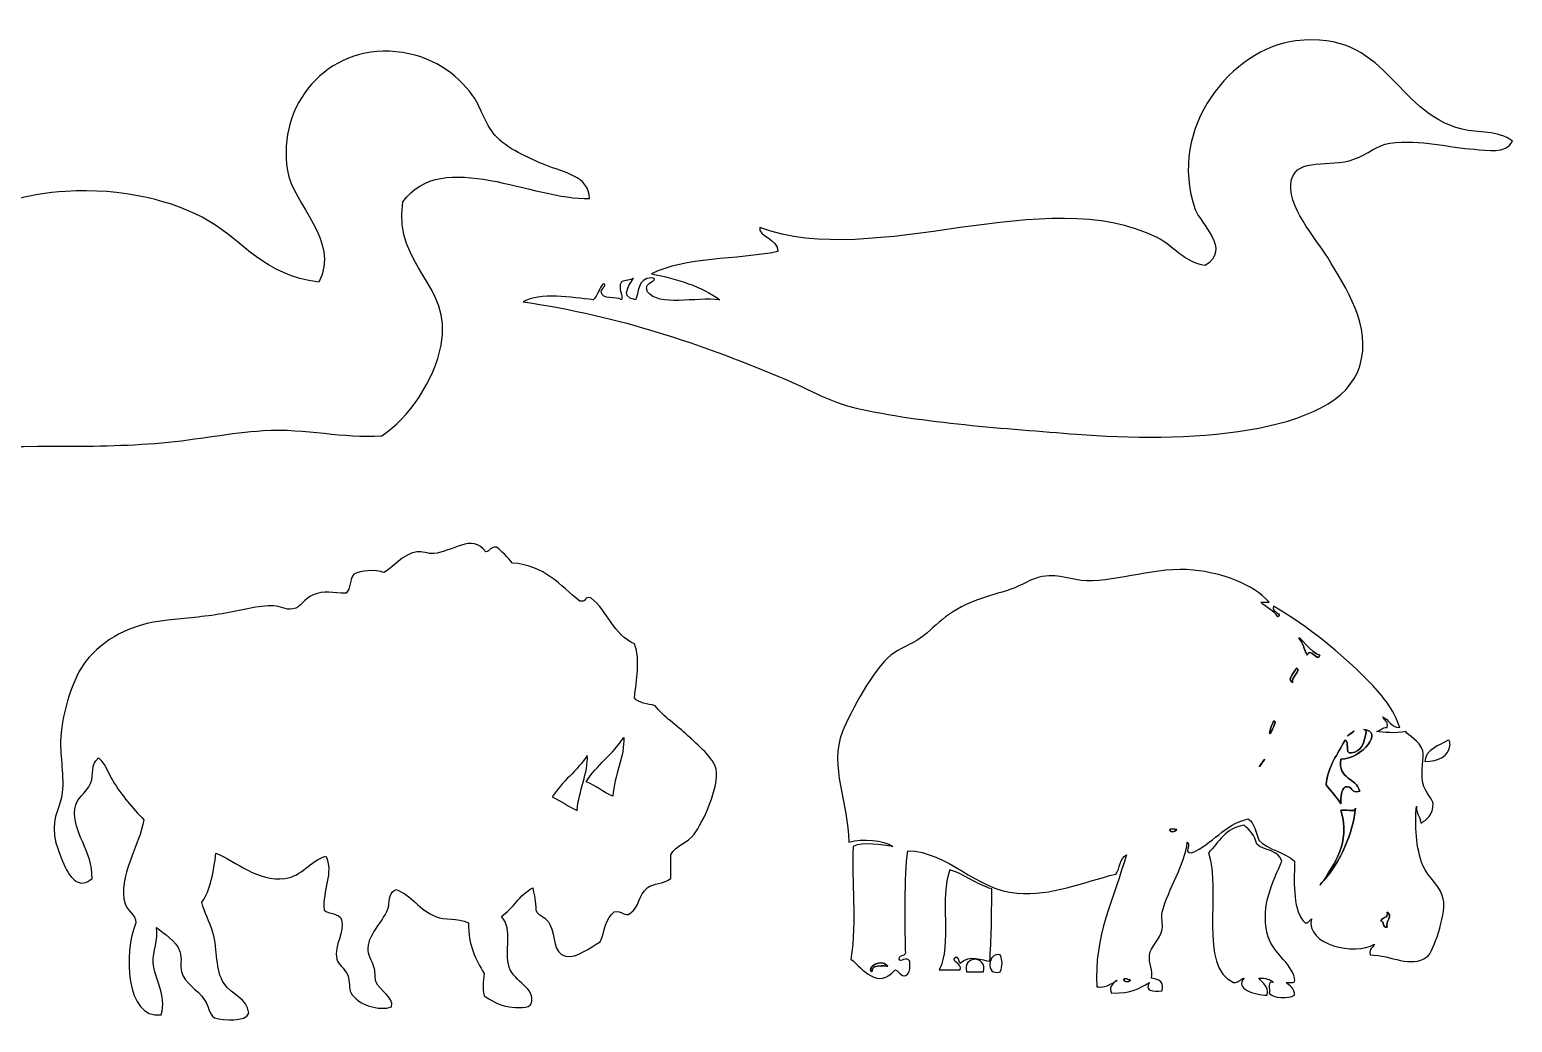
# Model space of a CAD drawing. Header units: centimetres. Extents: x -66 to 65, y -66 to 66.
# Drawn here: x 49.8 to 64.46, y -7.26 to 2.55 of the extents above; entities that cross this region are included whole.
import ezdxf

# ---------------------------------------------------------------- set-up
doc = ezdxf.new("R2010")
doc.units = ezdxf.units.CM
doc.header["$MEASUREMENT"] = 0
doc.layers.add('Layer 1', color=7, linetype='Continuous')

msp = doc.modelspace()

# ---------------------------------------------------------------- linework, layer by layer
at = {"layer": 'Layer 1'}
for points, knots in [([(55.76997, 0.09876), (55.76497, 0.05928), (55.60834, -0.08819), (55.78981, -0.11952), (55.78981, -0.11952), (55.82706, -0.0633), (55.80436, 0.09895), (55.94856, 0.09876), (55.94856, 0.09876), (56.05384, 0.07466), (55.85312, 0.06167), (55.90887, -0.04015), (55.90887, -0.04015), (56.02243, -0.1912), (56.38816, -0.09002), (56.62325, -0.11953), (56.62325, -0.11953), (56.44579, 0.01387), (56.20561, 0.0846), (55.94856, 0.13844), (55.94856, 0.13844), (56.27532, 0.30116), (56.78922, 0.27674), (57.19872, 0.35672), (57.19872, 0.35672), (57.19898, 0.48301), (56.99756, 0.51222), (57.02013, 0.59485), (57.02013, 0.59485), (58.1672, 0.16951), (59.84839, 1.04991), (60.94919, 0.49563), (60.94919, 0.49563), (61.11201, 0.41364), (61.21189, 0.25248), (61.42544, 0.21782), (61.42544, 0.21782), (61.68513, 0.38395), (61.37737, 0.62896), (61.32622, 0.77345), (61.32622, 0.77345), (61.03833, 1.58715), (61.69865, 2.36484), (62.31841, 2.44033), (62.31841, 2.44033), (63.22948, 2.55127), (63.28245, 1.73781), (63.96544, 1.5672), (63.96544, 1.5672), (64.12104, 1.52833), (64.31906, 1.55958), (64.46153, 1.44814), (64.46153, 1.44814), (64.40086, 1.31775), (64.21245, 1.3608), (64.0845, 1.36876), (64.0845, 1.36876), (63.84682, 1.38355), (63.55655, 1.46957), (63.25106, 1.42829), (63.25106, 1.42829), (63.11993, 1.41056), (63.04199, 1.32193), (62.89387, 1.26954), (62.89387, 1.26954), (62.65294, 1.18426), (62.33819, 1.29227), (62.27871, 1.0711), (62.27871, 1.0711), (62.21124, 0.82017), (62.52763, 0.47563), (62.6359, 0.29719), (62.6359, 0.29719), (62.8178, -0.00258), (63.07267, -0.37946), (62.9534, -0.77437), (62.9534, -0.77437), (62.7412, -1.47702), (61.16572, -1.53113), (60.15543, -1.44906), (60.15543, -1.44906), (59.45352, -1.39207), (58.62556, -1.33846), (57.97262, -1.19109), (57.97262, -1.19109), (57.71031, -1.13188), (57.45319, -0.9776), (57.19871, -0.87359), (57.19871, -0.87359), (56.41586, -0.55366), (55.66722, -0.28706), (54.67855, -0.13937), (54.67855, -0.13937), (54.85172, -0.04288), (55.15403, -0.09709), (55.37308, -0.11953), (55.37308, -0.11953), (55.41774, -0.07823), (55.42981, -0.00428), (55.4723, 0.03922), (55.4723, 0.03922), (55.51918, 0.03369), (55.44957, -0.01378), (55.45246, -0.04016), (55.45246, -0.04016), (55.45762, -0.1276), (55.59933, -0.07852), (55.6509, -0.11954), (55.6509, -0.11954), (55.67601, -0.08382), (55.61063, -0.01495), (55.6509, 0.05905), (55.6509, 0.05905), (55.68568, 0.07722), (55.74992, 0.0659), (55.76997, 0.09876)], [0, 0, 0, 0, 0.03333333, 0.03333333, 0.03333333, 0.03333333, 0.06666667, 0.06666667, 0.06666667, 0.06666667, 0.1, 0.1, 0.1, 0.1, 0.13333333, 0.13333333, 0.13333333, 0.13333333, 0.16666667, 0.16666667, 0.16666667, 0.16666667, 0.2, 0.2, 0.2, 0.2, 0.23333333, 0.23333333, 0.23333333, 0.23333333, 0.26666667, 0.26666667, 0.26666667, 0.26666667, 0.3, 0.3, 0.3, 0.3, 0.33333333, 0.33333333, 0.33333333, 0.33333333, 0.36666667, 0.36666667, 0.36666667, 0.36666667, 0.4, 0.4, 0.4, 0.4, 0.43333333, 0.43333333, 0.43333333, 0.43333333, 0.46666667, 0.46666667, 0.46666667, 0.46666667, 0.5, 0.5, 0.5, 0.5, 0.53333333, 0.53333333, 0.53333333, 0.53333333, 0.56666667, 0.56666667, 0.56666667, 0.56666667, 0.6, 0.6, 0.6, 0.6, 0.63333333, 0.63333333, 0.63333333, 0.63333333, 0.66666667, 0.66666667, 0.66666667, 0.66666667, 0.7, 0.7, 0.7, 0.7, 0.73333333, 0.73333333, 0.73333333, 0.73333333, 0.76666667, 0.76666667, 0.76666667, 0.76666667, 0.8, 0.8, 0.8, 0.8, 0.83333333, 0.83333333, 0.83333333, 0.83333333, 0.86666667, 0.86666667, 0.86666667, 0.86666667, 0.9, 0.9, 0.9, 0.9, 0.93333333, 0.93333333, 0.93333333, 0.93333333, 1, 1, 1, 1]), ([(55.33569, 0.88322), (54.78348, 0.85856), (53.88392, 1.39281), (53.48853, 0.84869), (53.48853, 0.84869), (53.3995, 0.19546), (53.98576, 0.03877), (53.86831, -0.56694), (53.86831, -0.56694), (53.80029, -0.91778), (53.55139, -1.28851), (53.28133, -1.46462), (53.28133, -1.46462), (52.89051, -1.49269), (52.54521, -1.38633), (52.10745, -1.41284), (52.10745, -1.41284), (51.79254, -1.43192), (51.45586, -1.5029), (51.10616, -1.53365), (51.10616, -1.53365), (50.74992, -1.56503), (50.38776, -1.5682), (50.01859, -1.5682), (50.01859, -1.5682), (49.28395, -1.5682), (48.52316, -1.59117), (48.01604, -1.32653), (48.01604, -1.32653), (47.48362, -1.04866), (47.15263, -0.48486), (46.82486, -0.03176), (46.82486, -0.03176), (47.15228, 0.01385), (47.45542, -0.26814), (47.79162, -0.16985), (47.79162, -0.16985), (47.97807, -0.11532), (48.13087, 0.06269), (48.30949, 0.19266), (48.30949, 0.19266), (48.78376, 0.53765), (49.40918, 0.90579), (50.15665, 0.95225), (50.15665, 0.95225), (50.70899, 0.98657), (51.22649, 0.86301), (51.57225, 0.65877), (51.57225, 0.65877), (51.92452, 0.45068), (52.11589, 0.12423), (52.65982, 0.05457), (52.65982, 0.05457), (52.86985, 0.46679), (52.40484, 0.8198), (52.34909, 1.15939), (52.34909, 1.15939), (52.24244, 1.80894), (52.74239, 2.40018), (53.41941, 2.33329), (53.41941, 2.33329), (53.78446, 2.29723), (54.01618, 2.1171), (54.179, 1.9017), (54.179, 1.9017), (54.26136, 1.79269), (54.29476, 1.62854), (54.40339, 1.50464), (54.40339, 1.50464), (54.51647, 1.37568), (54.72626, 1.28424), (54.90403, 1.21114), (54.90403, 1.21114), (55.07219, 1.14206), (55.33386, 1.10396), (55.33569, 0.88322)], [0, 0, 0, 0, 0.05, 0.05, 0.05, 0.05, 0.1, 0.1, 0.1, 0.1, 0.15, 0.15, 0.15, 0.15, 0.2, 0.2, 0.2, 0.2, 0.25, 0.25, 0.25, 0.25, 0.3, 0.3, 0.3, 0.3, 0.35, 0.35, 0.35, 0.35, 0.4, 0.4, 0.4, 0.4, 0.45, 0.45, 0.45, 0.45, 0.5, 0.5, 0.5, 0.5, 0.55, 0.55, 0.55, 0.55, 0.6, 0.6, 0.6, 0.6, 0.65, 0.65, 0.65, 0.65, 0.7, 0.7, 0.7, 0.7, 0.75, 0.75, 0.75, 0.75, 0.8, 0.8, 0.8, 0.8, 0.85, 0.85, 0.85, 0.85, 0.9, 0.9, 0.9, 0.9, 1, 1, 1, 1]), ([(55.34818, -3.06719), (55.51717, -3.19416), (55.57334, -3.43525), (55.78236, -3.52177), (55.78236, -3.52177), (55.84065, -3.68848), (55.79662, -3.87554), (55.78236, -4.05461), (55.78236, -4.05461), (55.819, -4.11165), (55.91124, -4.11242), (55.98395, -4.13301), (55.98395, -4.13301), (56.06999, -4.24075), (56.19411, -4.32452), (56.30957, -4.43077), (56.30957, -4.43077), (56.3986, -4.51274), (56.56841, -4.65646), (56.58873, -4.75991), (56.58873, -4.75991), (56.62233, -4.93136), (56.4535, -5.29709), (56.37164, -5.40248), (56.37164, -5.40248), (56.30565, -5.48754), (56.18937, -5.51681), (56.1391, -5.60629), (56.1391, -5.60629), (56.1391, -5.68458), (56.1391, -5.76298), (56.1391, -5.8414), (56.1391, -5.8414), (56.05718, -5.90048), (55.97673, -5.88143), (55.90635, -5.93543), (55.90635, -5.93543), (55.82171, -6.00039), (55.83094, -6.12561), (55.73588, -6.18618), (55.73588, -6.18618), (55.68905, -6.22568), (55.65158, -6.15541), (55.58081, -6.17057), (55.58081, -6.17057), (55.49482, -6.22992), (55.48588, -6.36716), (55.44124, -6.46833), (55.44124, -6.46833), (55.3399, -6.52135), (55.21137, -6.6347), (55.10011, -6.60935), (55.10011, -6.60935), (54.96544, -6.57871), (55.00735, -6.41853), (54.94504, -6.29587), (54.94504, -6.29587), (54.90644, -6.22012), (54.84008, -6.22068), (54.80542, -6.15487), (54.80542, -6.15487), (54.8077, -6.06907), (54.78759, -6.00575), (54.77446, -5.93542), (54.77446, -5.93542), (54.64169, -5.99977), (54.58269, -6.13862), (54.46434, -6.21755), (54.46434, -6.21755), (54.58584, -6.35185), (54.48998, -6.55532), (54.54186, -6.71909), (54.54186, -6.71909), (54.58816, -6.86543), (54.81229, -6.92369), (54.75884, -7.07956), (54.75884, -7.07956), (54.74609, -7.12832), (54.61276, -7.12007), (54.54186, -7.11094), (54.54186, -7.11094), (54.44031, -7.0979), (54.34729, -7.03432), (54.29376, -7.00122), (54.29376, -7.00122), (54.27445, -6.91637), (54.28545, -6.87094), (54.29376, -6.7818), (54.29376, -6.7818), (54.21335, -6.6435), (54.13538, -6.50303), (54.13869, -6.28028), (54.13869, -6.28028), (54.02256, -6.22607), (53.91435, -6.25599), (53.81301, -6.21757), (53.81301, -6.21757), (53.66045, -6.15965), (53.57322, -6.00315), (53.4254, -5.95113), (53.4254, -5.95113), (53.35904, -5.96764), (53.35513, -6.04728), (53.34777, -6.12353), (53.34777, -6.12353), (53.30554, -6.2672), (53.15656, -6.37015), (53.14618, -6.53101), (53.14618, -6.53101), (53.1424, -6.59091), (53.18629, -6.65251), (53.2083, -6.73477), (53.2083, -6.73477), (53.21865, -6.77361), (53.21296, -6.83351), (53.2238, -6.86016), (53.2238, -6.86016), (53.26396, -6.95866), (53.3994, -7.00833), (53.37882, -7.11096), (53.37882, -7.11096), (53.25743, -7.15557), (53.04597, -7.0926), (52.97559, -6.96988), (52.97559, -6.96988), (52.95331, -6.93085), (52.97032, -6.86196), (52.94463, -6.79748), (52.94463, -6.79748), (52.91719, -6.72848), (52.84578, -6.68553), (52.83604, -6.64079), (52.83604, -6.64079), (52.8041, -6.49273), (52.92404, -6.37658), (52.88266, -6.24886), (52.88266, -6.24886), (52.86488, -6.17803), (52.75553, -6.19967), (52.71203, -6.15485), (52.71203, -6.15485), (52.69137, -5.96131), (52.81016, -5.7779), (52.72759, -5.6219), (52.72759, -5.6219), (52.56831, -5.6704), (52.49452, -5.81759), (52.32447, -5.84137), (52.32447, -5.84137), (52.05549, -5.87881), (51.84573, -5.67069), (51.64203, -5.59057), (51.64203, -5.59057), (51.61846, -5.77557), (51.58869, -5.95453), (51.50252, -6.07645), (51.50252, -6.07645), (51.52871, -6.17943), (51.57951, -6.26351), (51.61105, -6.37419), (51.61105, -6.37419), (51.6619, -6.55249), (51.63349, -6.74543), (51.71958, -6.87579), (51.71958, -6.87579), (51.8048, -7.00462), (51.94789, -7.01991), (51.96779, -7.17355), (51.96779, -7.17355), (51.93189, -7.2638), (51.72403, -7.24226), (51.62661, -7.22054), (51.62661, -7.22054), (51.57224, -7.17535), (51.56838, -7.1001), (51.53358, -7.04814), (51.53358, -7.04814), (51.45225, -6.92678), (51.34001, -6.88875), (51.30093, -6.76604), (51.30093, -6.76604), (51.28386, -6.71246), (51.31003, -6.63462), (51.28543, -6.56231), (51.28543, -6.56231), (51.24971, -6.4573), (51.12829, -6.38692), (51.05289, -6.32715), (51.05289, -6.32715), (51.07377, -6.44608), (51.01595, -6.5626), (51.02183, -6.67196), (51.02183, -6.67196), (51.03072, -6.83664), (51.16121, -6.99409), (51.09935, -7.18927), (51.09935, -7.18927), (50.74915, -7.23436), (50.72563, -6.56988), (50.85125, -6.28021), (50.85125, -6.28021), (50.84773, -6.19351), (50.76272, -6.1612), (50.74266, -6.09209), (50.74266, -6.09209), (50.66702, -5.83066), (50.89196, -5.50257), (50.92879, -5.26143), (50.92879, -5.26143), (50.81899, -5.14517), (50.71326, -5.02566), (50.61862, -4.86958), (50.61862, -4.86958), (50.57491, -4.79738), (50.54731, -4.70432), (50.47905, -4.65013), (50.47905, -4.65013), (50.39253, -4.72069), (50.4423, -4.80536), (50.40153, -4.90093), (50.40153, -4.90093), (50.36023, -4.99782), (50.25979, -5.04566), (50.24651, -5.1517), (50.24651, -5.1517), (50.21741, -5.38355), (50.42553, -5.57125), (50.41698, -5.84134), (50.41698, -5.84134), (50.30546, -5.94556), (50.20711, -5.86023), (50.13792, -5.70024), (50.13792, -5.70024), (50.1068, -5.62833), (50.05468, -5.5027), (50.04489, -5.41814), (50.04489, -5.41814), (50.02142, -5.21767), (50.11201, -5.12035), (50.12241, -4.99499), (50.12241, -4.99499), (50.13987, -4.78388), (50.0946, -4.60941), (50.10691, -4.44638), (50.10691, -4.44638), (50.12593, -4.19357), (50.2282, -3.84937), (50.35501, -3.69409), (50.35501, -3.69409), (50.53593, -3.47263), (50.7843, -3.33029), (51.16138, -3.28661), (51.16138, -3.28661), (51.33672, -3.26624), (51.52349, -3.25581), (51.70409, -3.2239), (51.70409, -3.2239), (51.88253, -3.19244), (52.06204, -3.14138), (52.21585, -3.14558), (52.21585, -3.14558), (52.27268, -3.14706), (52.32655, -3.18876), (52.40193, -3.17691), (52.40193, -3.17691), (52.48385, -3.16397), (52.50819, -3.07452), (52.60346, -3.03586), (52.60346, -3.03586), (52.71326, -2.9913), (52.79544, -3.02086), (52.92914, -3.02012), (52.92914, -3.02012), (52.97478, -2.97742), (52.96531, -2.87912), (53.00666, -2.83208), (53.00666, -2.83208), (53.06897, -2.79737), (53.2224, -2.78337), (53.30127, -2.81642), (53.30127, -2.81642), (53.38845, -2.77403), (53.48484, -2.63542), (53.62695, -2.61264), (53.62695, -2.61264), (53.67836, -2.60438), (53.74032, -2.63275), (53.79758, -2.6283), (53.79758, -2.6283), (53.97374, -2.61483), (54.1807, -2.42296), (54.30928, -2.61264), (54.30928, -2.61264), (54.35397, -2.60558), (54.35775, -2.55718), (54.41781, -2.56568), (54.41781, -2.56568), (54.47522, -2.61209), (54.527, -2.66432), (54.57283, -2.72239), (54.57283, -2.72239), (54.89726, -2.74459), (55.04381, -2.94649), (55.23966, -3.09857), (55.23966, -3.09857), (55.30148, -3.11405), (55.28632, -3.05171), (55.34818, -3.06719)], [0, 0, 0, 0, 0.01282051, 0.01282051, 0.01282051, 0.01282051, 0.02564103, 0.02564103, 0.02564103, 0.02564103, 0.03846154, 0.03846154, 0.03846154, 0.03846154, 0.05128205, 0.05128205, 0.05128205, 0.05128205, 0.06410256, 0.06410256, 0.06410256, 0.06410256, 0.07692308, 0.07692308, 0.07692308, 0.07692308, 0.08974359, 0.08974359, 0.08974359, 0.08974359, 0.1025641, 0.1025641, 0.1025641, 0.1025641, 0.11538462, 0.11538462, 0.11538462, 0.11538462, 0.12820513, 0.12820513, 0.12820513, 0.12820513, 0.14102564, 0.14102564, 0.14102564, 0.14102564, 0.15384615, 0.15384615, 0.15384615, 0.15384615, 0.16666667, 0.16666667, 0.16666667, 0.16666667, 0.17948718, 0.17948718, 0.17948718, 0.17948718, 0.19230769, 0.19230769, 0.19230769, 0.19230769, 0.20512821, 0.20512821, 0.20512821, 0.20512821, 0.21794872, 0.21794872, 0.21794872, 0.21794872, 0.23076923, 0.23076923, 0.23076923, 0.23076923, 0.24358974, 0.24358974, 0.24358974, 0.24358974, 0.25641026, 0.25641026, 0.25641026, 0.25641026, 0.26923077, 0.26923077, 0.26923077, 0.26923077, 0.28205128, 0.28205128, 0.28205128, 0.28205128, 0.29487179, 0.29487179, 0.29487179, 0.29487179, 0.30769231, 0.30769231, 0.30769231, 0.30769231, 0.32051282, 0.32051282, 0.32051282, 0.32051282, 0.33333333, 0.33333333, 0.33333333, 0.33333333, 0.34615385, 0.34615385, 0.34615385, 0.34615385, 0.35897436, 0.35897436, 0.35897436, 0.35897436, 0.37179487, 0.37179487, 0.37179487, 0.37179487, 0.38461538, 0.38461538, 0.38461538, 0.38461538, 0.3974359, 0.3974359, 0.3974359, 0.3974359, 0.41025641, 0.41025641, 0.41025641, 0.41025641, 0.42307692, 0.42307692, 0.42307692, 0.42307692, 0.43589744, 0.43589744, 0.43589744, 0.43589744, 0.44871795, 0.44871795, 0.44871795, 0.44871795, 0.46153846, 0.46153846, 0.46153846, 0.46153846, 0.47435897, 0.47435897, 0.47435897, 0.47435897, 0.48717949, 0.48717949, 0.48717949, 0.48717949, 0.5, 0.5, 0.5, 0.5, 0.51282051, 0.51282051, 0.51282051, 0.51282051, 0.52564103, 0.52564103, 0.52564103, 0.52564103, 0.53846154, 0.53846154, 0.53846154, 0.53846154, 0.55128205, 0.55128205, 0.55128205, 0.55128205, 0.56410256, 0.56410256, 0.56410256, 0.56410256, 0.57692308, 0.57692308, 0.57692308, 0.57692308, 0.58974359, 0.58974359, 0.58974359, 0.58974359, 0.6025641, 0.6025641, 0.6025641, 0.6025641, 0.61538462, 0.61538462, 0.61538462, 0.61538462, 0.62820513, 0.62820513, 0.62820513, 0.62820513, 0.64102564, 0.64102564, 0.64102564, 0.64102564, 0.65384615, 0.65384615, 0.65384615, 0.65384615, 0.66666667, 0.66666667, 0.66666667, 0.66666667, 0.67948718, 0.67948718, 0.67948718, 0.67948718, 0.69230769, 0.69230769, 0.69230769, 0.69230769, 0.70512821, 0.70512821, 0.70512821, 0.70512821, 0.71794872, 0.71794872, 0.71794872, 0.71794872, 0.73076923, 0.73076923, 0.73076923, 0.73076923, 0.74358974, 0.74358974, 0.74358974, 0.74358974, 0.75641026, 0.75641026, 0.75641026, 0.75641026, 0.76923077, 0.76923077, 0.76923077, 0.76923077, 0.78205128, 0.78205128, 0.78205128, 0.78205128, 0.79487179, 0.79487179, 0.79487179, 0.79487179, 0.80769231, 0.80769231, 0.80769231, 0.80769231, 0.82051282, 0.82051282, 0.82051282, 0.82051282, 0.83333333, 0.83333333, 0.83333333, 0.83333333, 0.84615385, 0.84615385, 0.84615385, 0.84615385, 0.85897436, 0.85897436, 0.85897436, 0.85897436, 0.87179487, 0.87179487, 0.87179487, 0.87179487, 0.88461538, 0.88461538, 0.88461538, 0.88461538, 0.8974359, 0.8974359, 0.8974359, 0.8974359, 0.91025641, 0.91025641, 0.91025641, 0.91025641, 0.92307692, 0.92307692, 0.92307692, 0.92307692, 0.93589744, 0.93589744, 0.93589744, 0.93589744, 0.94871795, 0.94871795, 0.94871795, 0.94871795, 0.96153846, 0.96153846, 0.96153846, 0.96153846, 0.97435897, 0.97435897, 0.97435897, 0.97435897, 1, 1, 1, 1]), ([(62.14146, -3.25513), (62.19969, -3.22809), (62.07603, -3.21163), (62.10003, -3.14998), (62.10003, -3.14998), (62.44452, -3.35165), (62.76202, -3.60914), (63.03546, -3.88552), (63.03546, -3.88552), (63.15923, -4.01038), (63.29094, -4.1669), (63.34732, -4.34775), (63.34732, -4.34775), (63.25966, -4.34529), (63.24215, -4.272), (63.18103, -4.24263), (63.18103, -4.24263), (63.18992, -4.28271), (63.2404, -4.2807), (63.22252, -4.34775), (63.22252, -4.34775), (63.1709, -4.34452), (63.15828, -4.38074), (63.11864, -4.38977), (63.11864, -4.38977), (63.18095, -4.39239), (63.30872, -4.41202), (63.40979, -4.38977), (63.40979, -4.38977), (63.42117, -4.427), (63.54637, -4.47719), (63.57608, -4.57887), (63.57608, -4.57887), (63.59494, -4.64414), (63.55163, -4.7777), (63.57608, -4.89409), (63.57608, -4.89409), (63.59809, -4.99947), (63.68006, -5.05575), (63.6799, -5.10422), (63.6799, -5.10422), (63.67958, -5.20593), (63.61333, -5.26712), (63.5552, -5.29337), (63.5552, -5.29337), (63.552, -5.22648), (63.50813, -5.20087), (63.51371, -5.12525), (63.51371, -5.12525), (63.4944, -5.30953), (63.50879, -5.54364), (63.57607, -5.7136), (63.57607, -5.7136), (63.6234, -5.83354), (63.76784, -5.91841), (63.78395, -6.07076), (63.78395, -6.07076), (63.79766, -6.20025), (63.68391, -6.56974), (63.61755, -6.61712), (63.61755, -6.61712), (63.45854, -6.73084), (63.2633, -6.60164), (63.05618, -6.59606), (63.05618, -6.59606), (63.0384, -6.52912), (63.08899, -6.53118), (63.09777, -6.49102), (63.09777, -6.49102), (62.90394, -6.60635), (62.41869, -6.50171), (62.47415, -6.23892), (62.47415, -6.23892), (62.4529, -6.25252), (62.45264, -6.28721), (62.41173, -6.28086), (62.41173, -6.28086), (62.29338, -6.16243), (62.30177, -5.91573), (62.3078, -5.67158), (62.3078, -5.67158), (62.21493, -5.5763), (62.04208, -5.56191), (61.9544, -5.46137), (61.9544, -5.46137), (61.92739, -5.38377), (61.91037, -5.29585), (61.85037, -5.25134), (61.85037, -5.25134), (61.60801, -5.30738), (61.50228, -5.50177), (61.28906, -5.58755), (61.28906, -5.58755), (61.20447, -5.58022), (61.28999, -5.53233), (61.24752, -5.48248), (61.24752, -5.48248), (61.22307, -5.71322), (61.06051, -5.93563), (60.99802, -6.17579), (60.99802, -6.17579), (60.9849, -6.22656), (61.00913, -6.28861), (60.99802, -6.34391), (60.99802, -6.34391), (60.97871, -6.44062), (60.88282, -6.52142), (60.87343, -6.59603), (60.87343, -6.59603), (60.86232, -6.68218), (60.91224, -6.75258), (60.89404, -6.82722), (60.89404, -6.82722), (60.92116, -6.8351), (61.02551, -6.83381), (60.99802, -6.9534), (60.99802, -6.9534), (60.90438, -6.9597), (60.82197, -6.95486), (60.87343, -6.86921), (60.87343, -6.86921), (60.75892, -6.93501), (60.70449, -6.97573), (60.4991, -6.97436), (60.4991, -6.97436), (60.43348, -6.87382), (60.66484, -6.80093), (60.47833, -6.89033), (60.47833, -6.89033), (60.447, -6.90531), (60.41581, -6.92266), (60.35347, -6.91126), (60.35347, -6.91126), (60.31786, -6.42533), (60.53021, -6.01231), (60.64467, -5.60848), (60.64467, -5.60848), (60.57569, -5.63684), (60.58561, -5.74498), (60.54069, -5.79755), (60.54069, -5.79755), (60.21245, -5.87944), (59.90222, -6.01525), (59.56348, -5.98667), (59.56348, -5.98667), (59.14909, -5.95182), (58.8831, -5.57686), (58.48242, -5.56649), (58.48242, -5.56649), (58.44853, -5.82528), (58.45699, -6.28708), (58.4616, -6.55407), (58.4616, -6.55407), (58.47999, -6.62157), (58.39318, -6.58278), (58.39932, -6.63808), (58.39932, -6.63808), (58.40138, -6.67859), (58.47679, -6.60548), (58.50325, -6.65917), (58.50325, -6.65917), (58.506, -6.71095), (58.5064, -6.76029), (58.48243, -6.78522), (58.48243, -6.78522), (58.42687, -6.84179), (58.40348, -6.7585), (58.35773, -6.74318), (58.35773, -6.74318), (58.18879, -6.94993), (58.03843, -6.73331), (57.92117, -6.63809), (57.92117, -6.63809), (57.98097, -6.24746), (57.92609, -5.88411), (57.94189, -5.52441), (57.94189, -5.52441), (58.04529, -5.47626), (58.22637, -5.51171), (58.33691, -5.52441), (58.33691, -5.52441), (58.23888, -5.45882), (58.03894, -5.44435), (57.90029, -5.48245), (57.90029, -5.48245), (57.89807, -5.10312), (57.70024, -4.73098), (57.83798, -4.38967), (57.83798, -4.38967), (57.9186, -4.19004), (58.14209, -3.77176), (58.31614, -3.63328), (58.31614, -3.63328), (58.40245, -3.56459), (58.51669, -3.53036), (58.60718, -3.46511), (58.60718, -3.46511), (58.69343, -3.40288), (58.77093, -3.32046), (58.85674, -3.25506), (58.85674, -3.25506), (59.06478, -3.09631), (59.27253, -3.05824), (59.50111, -2.98182), (59.50111, -2.98182), (59.61181, -2.94499), (59.70756, -2.87196), (59.81303, -2.8558), (59.81303, -2.8558), (59.99234, -2.82831), (60.10444, -2.89379), (60.24965, -2.89782), (60.24965, -2.89782), (60.56736, -2.90647), (60.94244, -2.75473), (61.30989, -2.7927), (61.30989, -2.7927), (61.60321, -2.82307), (61.88711, -2.92883), (62.05832, -3.10782), (62.05832, -3.10782), (62.03067, -3.10782), (62.00292, -3.10782), (61.97521, -3.10782), (61.97521, -3.10782), (62.02168, -3.16609), (62.10566, -3.18626), (62.14146, -3.25513)], [0, 0, 0, 0, 0.01724138, 0.01724138, 0.01724138, 0.01724138, 0.03448276, 0.03448276, 0.03448276, 0.03448276, 0.05172414, 0.05172414, 0.05172414, 0.05172414, 0.06896552, 0.06896552, 0.06896552, 0.06896552, 0.0862069, 0.0862069, 0.0862069, 0.0862069, 0.10344828, 0.10344828, 0.10344828, 0.10344828, 0.12068966, 0.12068966, 0.12068966, 0.12068966, 0.13793103, 0.13793103, 0.13793103, 0.13793103, 0.15517241, 0.15517241, 0.15517241, 0.15517241, 0.17241379, 0.17241379, 0.17241379, 0.17241379, 0.18965517, 0.18965517, 0.18965517, 0.18965517, 0.20689655, 0.20689655, 0.20689655, 0.20689655, 0.22413793, 0.22413793, 0.22413793, 0.22413793, 0.24137931, 0.24137931, 0.24137931, 0.24137931, 0.25862069, 0.25862069, 0.25862069, 0.25862069, 0.27586207, 0.27586207, 0.27586207, 0.27586207, 0.29310345, 0.29310345, 0.29310345, 0.29310345, 0.31034483, 0.31034483, 0.31034483, 0.31034483, 0.32758621, 0.32758621, 0.32758621, 0.32758621, 0.34482759, 0.34482759, 0.34482759, 0.34482759, 0.36206897, 0.36206897, 0.36206897, 0.36206897, 0.37931034, 0.37931034, 0.37931034, 0.37931034, 0.39655172, 0.39655172, 0.39655172, 0.39655172, 0.4137931, 0.4137931, 0.4137931, 0.4137931, 0.43103448, 0.43103448, 0.43103448, 0.43103448, 0.44827586, 0.44827586, 0.44827586, 0.44827586, 0.46551724, 0.46551724, 0.46551724, 0.46551724, 0.48275862, 0.48275862, 0.48275862, 0.48275862, 0.5, 0.5, 0.5, 0.5, 0.51724138, 0.51724138, 0.51724138, 0.51724138, 0.53448276, 0.53448276, 0.53448276, 0.53448276, 0.55172414, 0.55172414, 0.55172414, 0.55172414, 0.56896552, 0.56896552, 0.56896552, 0.56896552, 0.5862069, 0.5862069, 0.5862069, 0.5862069, 0.60344828, 0.60344828, 0.60344828, 0.60344828, 0.62068966, 0.62068966, 0.62068966, 0.62068966, 0.63793103, 0.63793103, 0.63793103, 0.63793103, 0.65517241, 0.65517241, 0.65517241, 0.65517241, 0.67241379, 0.67241379, 0.67241379, 0.67241379, 0.68965517, 0.68965517, 0.68965517, 0.68965517, 0.70689655, 0.70689655, 0.70689655, 0.70689655, 0.72413793, 0.72413793, 0.72413793, 0.72413793, 0.74137931, 0.74137931, 0.74137931, 0.74137931, 0.75862069, 0.75862069, 0.75862069, 0.75862069, 0.77586207, 0.77586207, 0.77586207, 0.77586207, 0.79310345, 0.79310345, 0.79310345, 0.79310345, 0.81034483, 0.81034483, 0.81034483, 0.81034483, 0.82758621, 0.82758621, 0.82758621, 0.82758621, 0.84482759, 0.84482759, 0.84482759, 0.84482759, 0.86206897, 0.86206897, 0.86206897, 0.86206897, 0.87931034, 0.87931034, 0.87931034, 0.87931034, 0.89655172, 0.89655172, 0.89655172, 0.89655172, 0.9137931, 0.9137931, 0.9137931, 0.9137931, 0.93103448, 0.93103448, 0.93103448, 0.93103448, 0.94827586, 0.94827586, 0.94827586, 0.94827586, 0.96551724, 0.96551724, 0.96551724, 0.96551724, 1, 1, 1, 1]), ([(62.4325, -3.63337), (62.46724, -3.54685), (62.5327, -3.70968), (62.55736, -3.63337), (62.55736, -3.63337), (62.47412, -3.61406), (62.34786, -3.43207), (62.34948, -3.4652), (62.34948, -3.4652), (62.3953, -3.50291), (62.40017, -3.5821), (62.4325, -3.63337)], [0, 0, 0, 0, 0.25, 0.25, 0.25, 0.25, 0.5, 0.5, 0.5, 0.5, 1, 1, 1, 1]), ([(62.28708, -3.90653), (62.27695, -3.84549), (62.37307, -3.78567), (62.32862, -3.75945), (62.32862, -3.75945), (62.31526, -3.79652), (62.2262, -3.86372), (62.28708, -3.90653)], [0, 0, 0, 0, 0.33333333, 0.33333333, 0.33333333, 0.33333333, 1, 1, 1, 1]), ([(62.0792, -4.38977), (62.0869, -4.37559), (62.13997, -4.26981), (62.10002, -4.28468), (62.10002, -4.28468), (62.06849, -4.3495), (62.041, -4.46081), (62.0792, -4.38977)], [0, 0, 0, 0, 0.33333333, 0.33333333, 0.33333333, 0.33333333, 1, 1, 1, 1]), ([(63.01469, -4.38977), (63.00178, -4.49582), (62.97257, -4.58527), (62.86917, -4.59993), (62.86917, -4.59993), (62.79702, -4.60977), (62.85724, -4.48582), (62.80686, -4.47383), (62.80686, -4.47383), (62.73606, -4.61242), (62.6397, -4.72513), (62.61975, -4.91513), (62.61975, -4.91513), (62.66894, -4.97736), (62.72378, -5.03409), (62.76527, -5.10423), (62.76527, -5.10423), (62.76186, -5.03073), (62.7708, -4.96969), (62.80686, -4.93611), (62.80686, -4.93611), (62.88851, -4.91661), (62.85925, -5.00914), (62.95238, -4.97818), (62.95238, -4.97818), (62.92137, -4.84139), (62.73235, -4.86441), (62.76527, -4.66288), (62.76527, -4.66288), (62.98495, -4.65656), (63.18773, -4.3797), (62.9939, -4.36874), (62.9939, -4.36874), (63.00659, -4.36997), (63.01853, -4.37191), (63.01469, -4.38977)], [0, 0, 0, 0, 0.1, 0.1, 0.1, 0.1, 0.2, 0.2, 0.2, 0.2, 0.3, 0.3, 0.3, 0.3, 0.4, 0.4, 0.4, 0.4, 0.5, 0.5, 0.5, 0.5, 0.6, 0.6, 0.6, 0.6, 0.7, 0.7, 0.7, 0.7, 0.8, 0.8, 0.8, 0.8, 1, 1, 1, 1]), ([(62.88983, -4.38977), (62.74132, -4.49719), (62.93362, -4.35823), (62.88983, -4.38977), (62.88983, -4.38977), (62.88983, -4.38977), (62.88983, -4.38977), (62.88983, -4.38977)], [0, 0, 0, 0, 0.33333333, 0.33333333, 0.33333333, 0.33333333, 1, 1, 1, 1]), ([(55.30169, -4.8853), (55.40043, -4.92131), (55.46803, -4.98883), (55.56529, -5.02638), (55.56529, -5.02638), (55.58238, -4.82413), (55.68586, -4.62588), (55.67382, -4.44641), (55.67382, -4.44641), (55.56807, -4.6112), (55.40715, -4.72034), (55.30169, -4.8853)], [0, 0, 0, 0, 0.25, 0.25, 0.25, 0.25, 0.5, 0.5, 0.5, 0.5, 1, 1, 1, 1]), ([(63.8255, -4.47385), (63.84571, -4.47443), (63.84172, -4.49959), (63.84638, -4.51579), (63.84638, -4.51579), (63.83222, -4.64168), (63.73208, -4.68068), (63.59688, -4.68396), (63.59688, -4.68396), (63.61191, -4.55217), (63.73801, -4.53243), (63.8255, -4.47385)], [0, 0, 0, 0, 0.25, 0.25, 0.25, 0.25, 0.5, 0.5, 0.5, 0.5, 1, 1, 1, 1]), ([(61.99594, -4.68396), (61.88841, -4.84157), (62.06306, -4.5858), (61.99594, -4.68396), (61.99594, -4.68396), (61.99594, -4.68396), (61.99594, -4.68396), (61.99594, -4.68396)], [0, 0, 0, 0, 0.33333333, 0.33333333, 0.33333333, 0.33333333, 1, 1, 1, 1]), ([(62.76524, -5.16732), (62.86946, -5.49469), (62.68473, -5.70842), (62.59879, -5.86074), (62.59879, -5.86074), (62.60908, -5.84259), (62.50288, -5.96705), (62.59879, -5.86074), (62.59879, -5.86074), (62.75646, -5.68622), (62.88864, -5.38634), (62.91076, -5.14629), (62.91076, -5.14629), (62.9019, -5.19328), (62.80834, -5.15476), (62.76524, -5.16732)], [0, 0, 0, 0, 0.2, 0.2, 0.2, 0.2, 0.4, 0.4, 0.4, 0.4, 0.6, 0.6, 0.6, 0.6, 1, 1, 1, 1]), ([(61.14358, -5.35631), (61.01047, -5.33218), (61.09792, -5.42056), (61.14358, -5.35631), (61.14358, -5.35631), (61.14358, -5.35631), (61.14358, -5.35631), (61.14358, -5.35631)], [0, 0, 0, 0, 0.33333333, 0.33333333, 0.33333333, 0.33333333, 1, 1, 1, 1]), ([(62.1831, -5.67162), (62.09163, -5.88003), (61.97506, -6.09874), (62.03758, -6.38607), (62.03758, -6.38607), (62.07679, -6.56675), (62.27999, -6.67963), (62.30785, -6.82732), (62.30785, -6.82732), (62.32873, -6.89056), (62.26149, -6.86452), (62.22469, -6.86931), (62.22469, -6.86931), (62.25943, -6.90431), (62.30893, -6.92437), (62.30785, -6.99544), (62.30785, -6.99544), (62.25012, -7.0333), (62.09102, -7.02825), (62.05829, -6.97446), (62.05829, -6.97446), (62.06755, -6.93461), (62.03014, -6.84783), (62.09999, -6.86931), (62.09999, -6.86931), (62.0697, -6.83685), (62.01887, -6.82526), (61.95442, -6.82732), (61.95442, -6.82732), (61.99075, -6.87471), (62.05152, -6.8973), (62.03758, -6.99544), (62.03758, -6.99544), (61.91024, -6.99462), (61.71098, -6.92625), (61.8089, -6.82732), (61.8089, -6.82732), (61.76932, -6.83626), (61.75664, -6.87264), (61.70497, -6.86931), (61.70497, -6.86931), (61.34974, -6.71696), (61.58948, -5.96332), (61.45541, -5.58762), (61.45541, -5.58762), (61.56042, -5.48364), (61.6262, -5.33997), (61.80887, -5.31438), (61.80887, -5.31438), (61.86456, -5.36317), (61.91677, -5.41535), (61.93357, -5.5035), (61.93357, -5.5035), (62.01052, -5.56579), (62.15387, -5.561), (62.1831, -5.67162)], [0, 0, 0, 0, 0.06666667, 0.06666667, 0.06666667, 0.06666667, 0.13333333, 0.13333333, 0.13333333, 0.13333333, 0.2, 0.2, 0.2, 0.2, 0.26666667, 0.26666667, 0.26666667, 0.26666667, 0.33333333, 0.33333333, 0.33333333, 0.33333333, 0.4, 0.4, 0.4, 0.4, 0.46666667, 0.46666667, 0.46666667, 0.46666667, 0.53333333, 0.53333333, 0.53333333, 0.53333333, 0.6, 0.6, 0.6, 0.6, 0.66666667, 0.66666667, 0.66666667, 0.66666667, 0.73333333, 0.73333333, 0.73333333, 0.73333333, 0.8, 0.8, 0.8, 0.8, 0.86666667, 0.86666667, 0.86666667, 0.86666667, 1, 1, 1, 1]), ([(59.29332, -6.65928), (59.22397, -6.65304), (59.09462, -6.58387), (59.00223, -6.68031), (59.00223, -6.68031), (58.98445, -6.66327), (58.98987, -6.62266), (58.96058, -6.61718), (58.96058, -6.61718), (58.8916, -6.66166), (59.02305, -6.67819), (59.00223, -6.74328), (59.00223, -6.74328), (58.93299, -6.74328), (58.86369, -6.74328), (58.79435, -6.74328), (58.79435, -6.74328), (58.91947, -6.50555), (58.79581, -6.01623), (58.89828, -5.7557), (58.89828, -5.7557), (59.05335, -5.80213), (59.15903, -5.89839), (59.31407, -5.94477), (59.31407, -5.94477), (59.31182, -6.21568), (59.31182, -6.45166), (59.29332, -6.65928)], [0, 0, 0, 0, 0.125, 0.125, 0.125, 0.125, 0.25, 0.25, 0.25, 0.25, 0.375, 0.375, 0.375, 0.375, 0.5, 0.5, 0.5, 0.5, 0.625, 0.625, 0.625, 0.625, 0.75, 0.75, 0.75, 0.75, 1, 1, 1, 1]), ([(63.16032, -6.26003), (63.19953, -6.26236), (63.17469, -6.32951), (63.22255, -6.323), (63.22255, -6.323), (63.20546, -6.26818), (63.28539, -6.20775), (63.22255, -6.17587), (63.22255, -6.17587), (63.24078, -6.24336), (63.16873, -6.21954), (63.16032, -6.26003)], [0, 0, 0, 0, 0.25, 0.25, 0.25, 0.25, 0.5, 0.5, 0.5, 0.5, 1, 1, 1, 1]), ([(59.39725, -6.59613), (59.42112, -6.65508), (59.42112, -6.70548), (59.39725, -6.7643), (59.39725, -6.7643), (59.24057, -6.81012), (59.27658, -6.56506), (59.39725, -6.59613)], [0, 0, 0, 0, 0.33333333, 0.33333333, 0.33333333, 0.33333333, 1, 1, 1, 1]), ([(58.27452, -6.70122), (58.22589, -6.62648), (58.06545, -6.72556), (58.1291, -6.76432), (58.1291, -6.76432), (58.11426, -6.66523), (58.33363, -6.72704), (58.27452, -6.70122)], [0, 0, 0, 0, 0.33333333, 0.33333333, 0.33333333, 0.33333333, 1, 1, 1, 1]), ([(59.23099, -6.76429), (59.17553, -6.76429), (59.12016, -6.76429), (59.06454, -6.76429), (59.06454, -6.76429), (59.02202, -6.59906), (59.27364, -6.59906), (59.23099, -6.76429)], [0, 0, 0, 0, 0.33333333, 0.33333333, 0.33333333, 0.33333333, 1, 1, 1, 1]), ([(60.68614, -6.84833), (60.56581, -6.78763), (60.63153, -6.90021), (60.68614, -6.84833), (60.68614, -6.84833), (60.68614, -6.84833), (60.68614, -6.84833), (60.68614, -6.84833)], [0, 0, 0, 0, 0.33333333, 0.33333333, 0.33333333, 0.33333333, 1, 1, 1, 1])]:
    msp.add_open_spline(points, degree=3, knots=knots, dxfattribs=at)
at = {"layer": 'Layer 1', "color": 7}
for points, knots in [([(62.34947, -3.46521), (62.34786, -3.43208), (62.47412, -3.61406), (62.55735, -3.63338), (62.55735, -3.63338), (62.53269, -3.70969), (62.46723, -3.54686), (62.43249, -3.63338), (62.43249, -3.63338), (62.40017, -3.5821), (62.3953, -3.50291), (62.34947, -3.46521)], [0, 0, 0, 0, 0.25, 0.25, 0.25, 0.25, 0.5, 0.5, 0.5, 0.5, 1, 1, 1, 1]), ([(62.32862, -3.75945), (62.37307, -3.78564), (62.27695, -3.84549), (62.28708, -3.90653), (62.28708, -3.90653), (62.2262, -3.86372), (62.31526, -3.79652), (62.32862, -3.75945)], [0, 0, 0, 0, 0.33333333, 0.33333333, 0.33333333, 0.33333333, 1, 1, 1, 1]), ([(62.10002, -4.2847), (62.13997, -4.2698), (62.0869, -4.37561), (62.0792, -4.38979), (62.0792, -4.38979), (62.041, -4.46081), (62.06849, -4.3495), (62.10002, -4.2847)], [0, 0, 0, 0, 0.33333333, 0.33333333, 0.33333333, 0.33333333, 1, 1, 1, 1]), ([(62.99387, -4.36876), (63.1877, -4.37971), (62.98493, -4.65657), (62.76524, -4.6629), (62.76524, -4.6629), (62.73233, -4.86443), (62.92134, -4.84141), (62.95235, -4.9782), (62.95235, -4.9782), (62.85922, -5.00916), (62.88848, -4.91663), (62.80683, -4.93613), (62.80683, -4.93613), (62.77077, -4.96971), (62.76182, -5.03072), (62.76524, -5.10425), (62.76524, -5.10425), (62.72375, -5.03411), (62.66891, -4.97736), (62.61972, -4.91515), (62.61972, -4.91515), (62.63967, -4.72515), (62.73603, -4.61247), (62.80683, -4.47385), (62.80683, -4.47385), (62.85721, -4.48584), (62.79701, -4.60979), (62.86914, -4.59995), (62.86914, -4.59995), (62.97254, -4.58527), (63.00175, -4.49581), (63.01466, -4.38979), (63.01466, -4.38979), (63.01853, -4.37191), (63.00659, -4.36997), (62.99387, -4.36876)], [0, 0, 0, 0, 0.1, 0.1, 0.1, 0.1, 0.2, 0.2, 0.2, 0.2, 0.3, 0.3, 0.3, 0.3, 0.4, 0.4, 0.4, 0.4, 0.5, 0.5, 0.5, 0.5, 0.6, 0.6, 0.6, 0.6, 0.7, 0.7, 0.7, 0.7, 0.8, 0.8, 0.8, 0.8, 1, 1, 1, 1]), ([(62.88983, -4.38977), (62.93362, -4.35823), (62.74132, -4.49719), (62.88983, -4.38977), (62.88983, -4.38977), (62.88983, -4.38977), (62.88983, -4.38977), (62.88983, -4.38977)], [0, 0, 0, 0, 0.33333333, 0.33333333, 0.33333333, 0.33333333, 1, 1, 1, 1]), ([(55.31418, -4.62477), (55.3254, -4.79278), (55.22861, -4.97836), (55.21253, -5.1677), (55.21253, -5.1677), (55.12154, -5.13256), (55.05822, -5.06935), (54.96578, -5.03565), (54.96578, -5.03565), (55.06454, -4.8812), (55.21517, -4.77902), (55.31418, -4.62477)], [0, 0, 0, 0, 0.25, 0.25, 0.25, 0.25, 0.5, 0.5, 0.5, 0.5, 1, 1, 1, 1]), ([(61.99594, -4.68396), (62.06306, -4.5858), (61.88841, -4.84157), (61.99594, -4.68396), (61.99594, -4.68396), (61.99594, -4.68396), (61.99594, -4.68396), (61.99594, -4.68396)], [0, 0, 0, 0, 0.33333333, 0.33333333, 0.33333333, 0.33333333, 1, 1, 1, 1]), ([(62.91076, -5.14629), (62.88864, -5.38635), (62.75645, -5.68623), (62.59879, -5.86074), (62.59879, -5.86074), (62.50288, -5.96705), (62.60908, -5.84259), (62.59879, -5.86074), (62.59879, -5.86074), (62.68473, -5.70842), (62.86946, -5.49469), (62.76524, -5.16732), (62.76524, -5.16732), (62.80834, -5.15476), (62.9019, -5.19328), (62.91076, -5.14629)], [0, 0, 0, 0, 0.2, 0.2, 0.2, 0.2, 0.4, 0.4, 0.4, 0.4, 0.6, 0.6, 0.6, 0.6, 1, 1, 1, 1]), ([(61.14358, -5.35631), (61.09792, -5.42056), (61.01047, -5.33218), (61.14358, -5.35631), (61.14358, -5.35631), (61.14358, -5.35631), (61.14358, -5.35631), (61.14358, -5.35631)], [0, 0, 0, 0, 0.33333333, 0.33333333, 0.33333333, 0.33333333, 1, 1, 1, 1]), ([(63.22255, -6.17586), (63.28539, -6.20772), (63.20546, -6.26815), (63.22255, -6.32299), (63.22255, -6.32299), (63.17469, -6.3295), (63.19956, -6.26235), (63.16032, -6.26002), (63.16032, -6.26002), (63.16873, -6.21954), (63.24078, -6.24336), (63.22255, -6.17586)], [0, 0, 0, 0, 0.25, 0.25, 0.25, 0.25, 0.5, 0.5, 0.5, 0.5, 1, 1, 1, 1]), ([(58.1291, -6.76429), (58.06544, -6.72553), (58.22588, -6.62644), (58.27452, -6.70119), (58.27452, -6.70119), (58.33363, -6.72704), (58.11426, -6.66523), (58.1291, -6.76429)], [0, 0, 0, 0, 0.33333333, 0.33333333, 0.33333333, 0.33333333, 1, 1, 1, 1]), ([(60.68614, -6.84833), (60.63153, -6.90021), (60.56581, -6.78763), (60.68614, -6.84833), (60.68614, -6.84833), (60.68614, -6.84833), (60.68614, -6.84833), (60.68614, -6.84833)], [0, 0, 0, 0, 0.33333333, 0.33333333, 0.33333333, 0.33333333, 1, 1, 1, 1])]:
    msp.add_open_spline(points, degree=3, knots=knots, dxfattribs=at)

doc.saveas('drawing.dxf')
